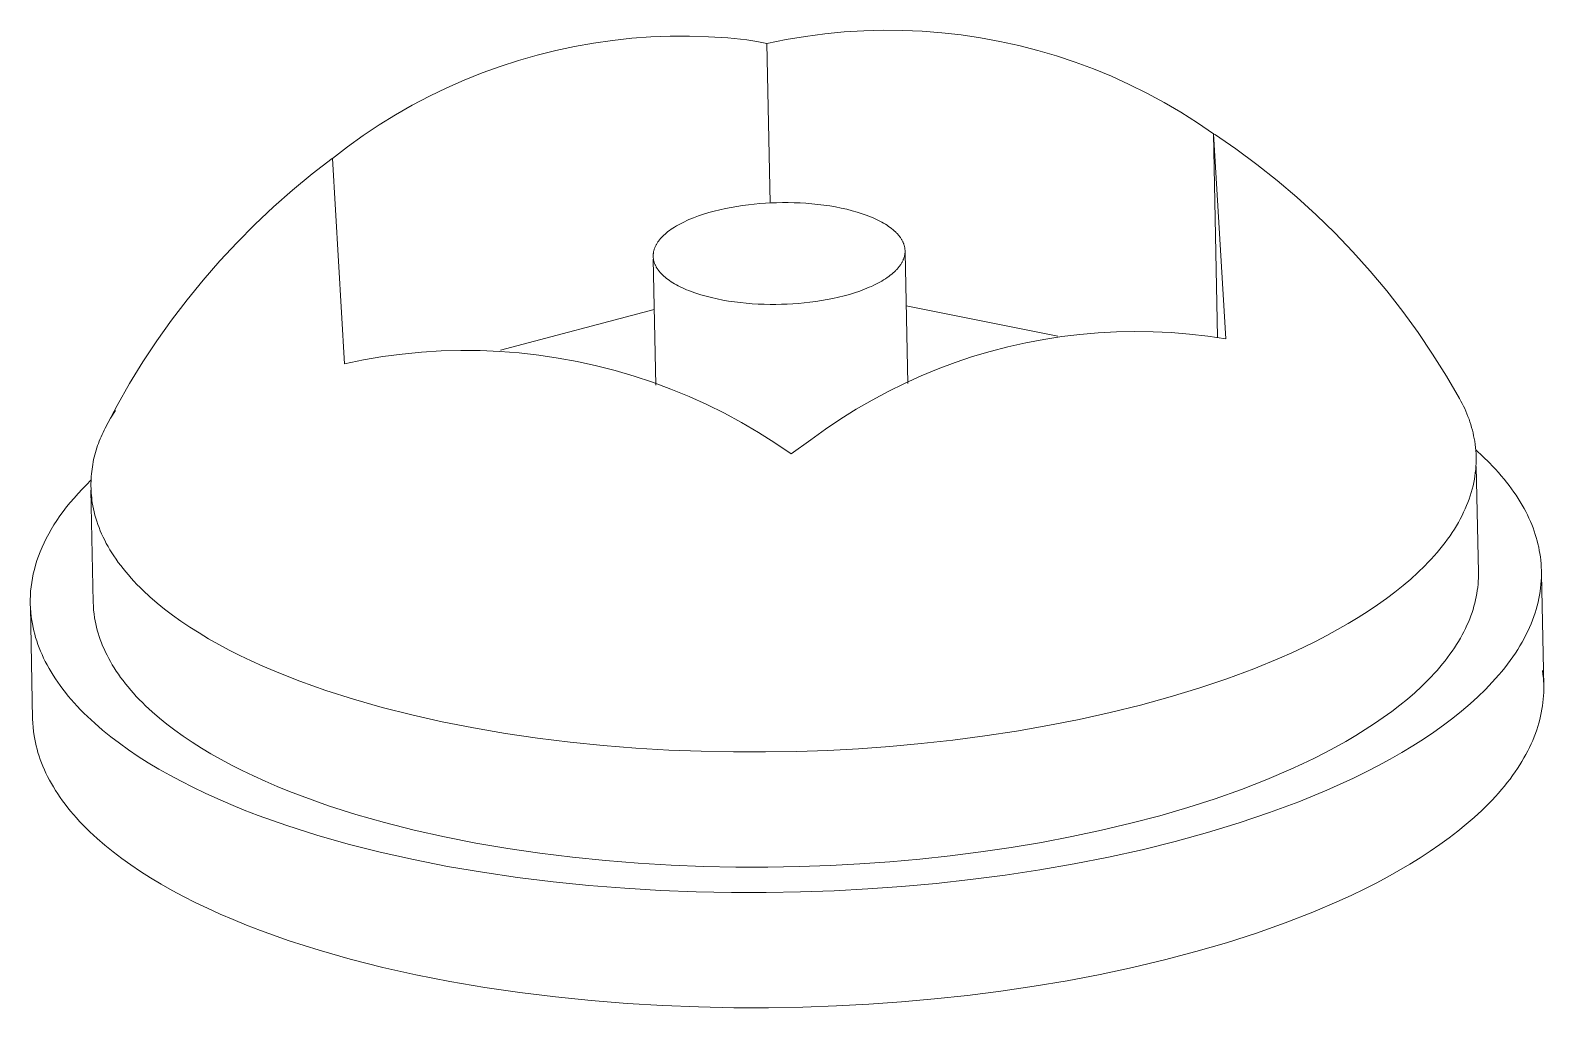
# Model space of a CAD drawing. Header units: inches. Extents: x 214 to 477, y -11 to 187.
# Drawn here: x 446.1376 to 446.5864, y 92.1058 to 92.3956 of the extents above; entities that cross this region are included whole.
import ezdxf

# ---------------------------------------------------------------- set-up
doc = ezdxf.new("R2010")
doc.units = ezdxf.units.IN
doc.layers.add('ZANO_R', color=7, linetype='Continuous', lineweight=0)

msp = doc.modelspace()

# ---------------------------------------------------------------- linework, layer by layer
at = {"layer": 'ZANO_R'}
for p, q in [((446.29902, 92.39083), (446.30464, 92.39183)), ((446.30464, 92.39183), (446.31029, 92.39263)), ((446.31029, 92.39263), (446.31597, 92.39324)), ((446.31597, 92.39324), (446.32166, 92.39365)), ((446.32166, 92.39365), (446.32737, 92.39387)), ((446.32737, 92.39387), (446.33307, 92.39389)), ((446.33307, 92.39389), (446.33878, 92.39372)), ((446.33878, 92.39372), (446.34447, 92.39335)), ((446.34447, 92.39335), (446.35015, 92.39278)), ((446.35015, 92.39278), (446.35311, 92.39228)), ((446.35311, 92.39228), (446.35606, 92.3917)), ((446.35606, 92.3917), (446.36174, 92.39285)), ((446.35701, 92.34442), (446.35606, 92.3917)), ((446.36174, 92.39285), (446.36746, 92.39381)), ((446.36746, 92.39381), (446.3732, 92.39456)), ((446.3732, 92.39456), (446.37897, 92.39512)), ((446.37897, 92.39512), (446.38476, 92.39548)), ((446.38476, 92.39548), (446.39055, 92.39563)), ((446.39055, 92.39563), (446.39635, 92.39558)), ((446.39635, 92.39558), (446.40214, 92.39533)), ((446.40214, 92.39533), (446.40792, 92.39489)), ((446.40792, 92.39489), (446.41368, 92.39424)), ((446.41368, 92.39424), (446.41941, 92.39339)), ((446.41941, 92.39339), (446.42511, 92.39234)), ((446.42511, 92.39234), (446.43077, 92.39109)), ((446.28242, 92.38669), (446.2879, 92.38826)), ((446.2879, 92.38826), (446.29344, 92.38964)), ((446.29344, 92.38964), (446.29902, 92.39083)), ((446.43077, 92.39109), (446.43638, 92.38965)), ((446.43638, 92.38965), (446.44195, 92.38802)), ((446.44195, 92.38802), (446.44745, 92.38619)), ((446.26632, 92.38086), (446.27162, 92.38299)), ((446.27162, 92.38299), (446.27699, 92.38493)), ((446.27699, 92.38493), (446.28242, 92.38669)), ((446.44745, 92.38619), (446.45288, 92.38417)), ((446.45288, 92.38417), (446.45824, 92.38197)), ((446.25596, 92.37607), (446.2611, 92.37856)), ((446.2611, 92.37856), (446.26632, 92.38086)), ((446.45824, 92.38197), (446.46352, 92.37958)), ((446.46352, 92.37958), (446.46871, 92.377)), ((446.25091, 92.37341), (446.25596, 92.37607)), ((446.46871, 92.377), (446.47382, 92.37425)), ((446.47382, 92.37425), (446.47882, 92.37133)), ((446.2411, 92.36758), (446.24596, 92.37058)), ((446.24596, 92.37058), (446.25091, 92.37341)), ((446.47882, 92.37133), (446.48372, 92.36823)), ((446.23636, 92.36441), (446.2411, 92.36758)), ((446.48372, 92.36823), (446.48851, 92.36496)), ((446.48851, 92.36496), (446.49212, 92.30411)), ((446.48972, 92.30459), (446.48851, 92.36496)), ((446.48874, 92.36482), (446.49509, 92.36045)), ((446.2272, 92.3576), (446.23172, 92.36109)), ((446.23172, 92.36109), (446.23636, 92.36441)), ((446.49509, 92.36045), (446.50129, 92.35587)), ((446.22122, 92.35301), (446.22719, 92.35761)), ((446.23076, 92.29675), (446.2272, 92.3576)), ((446.50129, 92.35587), (446.50733, 92.35109)), ((446.21541, 92.34822), (446.22122, 92.35301)), ((446.20975, 92.34324), (446.21541, 92.34822)), ((446.50733, 92.35109), (446.51321, 92.3461)), ((446.20426, 92.33808), (446.20975, 92.34324)), ((446.34044, 92.342), (446.34207, 92.3424)), ((446.34207, 92.3424), (446.34374, 92.34277)), ((446.34374, 92.34277), (446.34542, 92.3431)), ((446.34542, 92.3431), (446.34713, 92.3434)), ((446.34713, 92.3434), (446.34884, 92.34366)), ((446.34884, 92.34366), (446.35055, 92.34388)), ((446.35055, 92.34388), (446.35225, 92.34407)), ((446.35225, 92.34407), (446.35395, 92.34422)), ((446.35395, 92.34422), (446.35563, 92.34435)), ((446.35563, 92.34435), (446.35729, 92.34443)), ((446.35729, 92.34443), (446.35895, 92.34449)), ((446.35895, 92.34449), (446.36065, 92.34452)), ((446.36065, 92.34452), (446.36237, 92.34452)), ((446.36237, 92.34452), (446.36411, 92.34449)), ((446.36411, 92.34449), (446.36587, 92.34442)), ((446.36587, 92.34442), (446.36763, 92.34431)), ((446.36763, 92.34431), (446.3694, 92.34417)), ((446.3694, 92.34417), (446.37117, 92.34399)), ((446.37117, 92.34399), (446.37293, 92.34377)), ((446.37293, 92.34377), (446.37467, 92.34352)), ((446.37467, 92.34352), (446.37639, 92.34323)), ((446.37639, 92.34323), (446.37807, 92.3429)), ((446.37807, 92.3429), (446.37971, 92.34253)), ((446.37971, 92.34253), (446.38131, 92.34212)), ((446.38131, 92.34212), (446.38285, 92.34168)), ((446.51321, 92.3461), (446.51891, 92.34091)), ((446.19895, 92.33274), (446.20426, 92.33808)), ((446.32924, 92.3376), (446.32981, 92.33793)), ((446.32981, 92.33793), (446.3304, 92.33825)), ((446.3304, 92.33825), (446.33101, 92.33856)), ((446.33101, 92.33856), (446.33164, 92.33887)), ((446.33164, 92.33887), (446.33228, 92.33917)), ((446.33228, 92.33917), (446.33295, 92.33947)), ((446.33295, 92.33947), (446.33433, 92.34004)), ((446.33433, 92.34004), (446.33578, 92.34057)), ((446.33578, 92.34057), (446.33728, 92.34108)), ((446.33728, 92.34108), (446.33884, 92.34156)), ((446.33884, 92.34156), (446.34044, 92.342)), ((446.38285, 92.34168), (446.38434, 92.34121)), ((446.38434, 92.34121), (446.38576, 92.34071)), ((446.38576, 92.34071), (446.38644, 92.34044)), ((446.38644, 92.34044), (446.3871, 92.34017)), ((446.3871, 92.34017), (446.38775, 92.3399)), ((446.38775, 92.3399), (446.38837, 92.33961)), ((446.38837, 92.33961), (446.38898, 92.33932)), ((446.38898, 92.33932), (446.38956, 92.33903)), ((446.38956, 92.33903), (446.39012, 92.33873)), ((446.39012, 92.33873), (446.39067, 92.33842)), ((446.39067, 92.33842), (446.39119, 92.33811)), ((446.39119, 92.33811), (446.39168, 92.33779)), ((446.39168, 92.33779), (446.39216, 92.33747)), ((446.51891, 92.34091), (446.52443, 92.33553)), ((446.32387, 92.33305), (446.32401, 92.33323)), ((446.32401, 92.33323), (446.32415, 92.33341)), ((446.32415, 92.33341), (446.32429, 92.3336)), ((446.32429, 92.3336), (446.32444, 92.33378)), ((446.32444, 92.33378), (446.3246, 92.33396)), ((446.3246, 92.33396), (446.32476, 92.33414)), ((446.32476, 92.33414), (446.32493, 92.33432)), ((446.32493, 92.33432), (446.32511, 92.33449)), ((446.32511, 92.33449), (446.32548, 92.33485)), ((446.32548, 92.33485), (446.32587, 92.33521)), ((446.32587, 92.33521), (446.32628, 92.33556)), ((446.32628, 92.33556), (446.32672, 92.33591)), ((446.32672, 92.33591), (446.32718, 92.33626)), ((446.32718, 92.33626), (446.32766, 92.3366)), ((446.32766, 92.3366), (446.32816, 92.33694)), ((446.32816, 92.33694), (446.32869, 92.33727)), ((446.32869, 92.33727), (446.32924, 92.3376)), ((446.39216, 92.33747), (446.39261, 92.33715)), ((446.39261, 92.33715), (446.39304, 92.33682)), ((446.39304, 92.33682), (446.39345, 92.33649)), ((446.39345, 92.33649), (446.39383, 92.33616)), ((446.39383, 92.33616), (446.39419, 92.33583)), ((446.39419, 92.33583), (446.39437, 92.33566)), ((446.39437, 92.33566), (446.39453, 92.33549)), ((446.39453, 92.33549), (446.39469, 92.33532)), ((446.39469, 92.33532), (446.39485, 92.33515)), ((446.39485, 92.33515), (446.395, 92.33498)), ((446.395, 92.33498), (446.39514, 92.33481)), ((446.39514, 92.33481), (446.39528, 92.33464)), ((446.39528, 92.33464), (446.39541, 92.33447)), ((446.39541, 92.33447), (446.39554, 92.3343)), ((446.39554, 92.3343), (446.39566, 92.33413)), ((446.39566, 92.33413), (446.39578, 92.33396)), ((446.39578, 92.33396), (446.39589, 92.33379)), ((446.39589, 92.33379), (446.39599, 92.33362)), ((446.39599, 92.33362), (446.39609, 92.33345)), ((446.39609, 92.33345), (446.39619, 92.33328)), ((446.39619, 92.33328), (446.39627, 92.33311)), ((446.52443, 92.33553), (446.52977, 92.32997)), ((446.19382, 92.32722), (446.19895, 92.33274)), ((446.32233, 92.32879), (446.32234, 92.32896)), ((446.32233, 92.32862), (446.32233, 92.32879)), ((446.32234, 92.32913), (446.32236, 92.3293)), ((446.32234, 92.32896), (446.32234, 92.32913)), ((446.32236, 92.3293), (446.32238, 92.32948)), ((446.32238, 92.32948), (446.3224, 92.32965)), ((446.3224, 92.32965), (446.32243, 92.32983)), ((446.32243, 92.32983), (446.32246, 92.33)), ((446.32246, 92.33), (446.3225, 92.33018)), ((446.3225, 92.33018), (446.32255, 92.33036)), ((446.32255, 92.33036), (446.3226, 92.33053)), ((446.3226, 92.33053), (446.32265, 92.33071)), ((446.32265, 92.33071), (446.32271, 92.33089)), ((446.32271, 92.33089), (446.32278, 92.33107)), ((446.32278, 92.33107), (446.32285, 92.33125)), ((446.32285, 92.33125), (446.32293, 92.33143)), ((446.32293, 92.33143), (446.32301, 92.33161)), ((446.32301, 92.33161), (446.3231, 92.33179)), ((446.3231, 92.33179), (446.32319, 92.33197)), ((446.32319, 92.33197), (446.32329, 92.33215)), ((446.32329, 92.33215), (446.32339, 92.33233)), ((446.32339, 92.33233), (446.32351, 92.33251)), ((446.32351, 92.33251), (446.32362, 92.33269)), ((446.32362, 92.33269), (446.32374, 92.33287)), ((446.32374, 92.33287), (446.32387, 92.33305)), ((446.39627, 92.33311), (446.39636, 92.33294)), ((446.39636, 92.33294), (446.39644, 92.33277)), ((446.39644, 92.33277), (446.39651, 92.3326)), ((446.39651, 92.3326), (446.39658, 92.33243)), ((446.39658, 92.33243), (446.39664, 92.33226)), ((446.39664, 92.33226), (446.3967, 92.33209)), ((446.3967, 92.33209), (446.39675, 92.33192)), ((446.39675, 92.33192), (446.3968, 92.33176)), ((446.3968, 92.33176), (446.39684, 92.33159)), ((446.39685, 92.32869), (446.39681, 92.32851)), ((446.39684, 92.33159), (446.39688, 92.33142)), ((446.39689, 92.32886), (446.39685, 92.32869)), ((446.39688, 92.33142), (446.39692, 92.33125)), ((446.39692, 92.32904), (446.39689, 92.32886)), ((446.39692, 92.33125), (446.39694, 92.33109)), ((446.39695, 92.32921), (446.39692, 92.32904)), ((446.39694, 92.33109), (446.39697, 92.33092)), ((446.39698, 92.32939), (446.39695, 92.32921)), ((446.39697, 92.33092), (446.39699, 92.33076)), ((446.39699, 92.32956), (446.39698, 92.32939)), ((446.39699, 92.33076), (446.397, 92.33059)), ((446.39701, 92.32973), (446.39699, 92.32956)), ((446.397, 92.33059), (446.39701, 92.33042)), ((446.39701, 92.33042), (446.39702, 92.33025)), ((446.39702, 92.32991), (446.39701, 92.32973)), ((446.39702, 92.33025), (446.39702, 92.33008)), ((446.39702, 92.33008), (446.39702, 92.32991)), ((446.39703, 92.32973), (446.39781, 92.29084)), ((446.52977, 92.32997), (446.53491, 92.32423)), ((446.18887, 92.32154), (446.19382, 92.32722)), ((446.32234, 92.32845), (446.32233, 92.32862)), ((446.32235, 92.32828), (446.32234, 92.32845)), ((446.32236, 92.32811), (446.32235, 92.32828)), ((446.32311, 92.29043), (446.32235, 92.32777)), ((446.32238, 92.32794), (446.32236, 92.32811)), ((446.32241, 92.32778), (446.32238, 92.32794)), ((446.32244, 92.32761), (446.32241, 92.32778)), ((446.32247, 92.32744), (446.32244, 92.32761)), ((446.32251, 92.32728), (446.32247, 92.32744)), ((446.32255, 92.32711), (446.32251, 92.32728)), ((446.3226, 92.32694), (446.32255, 92.32711)), ((446.32265, 92.32677), (446.3226, 92.32694)), ((446.32271, 92.3266), (446.32265, 92.32677)), ((446.32277, 92.32643), (446.32271, 92.3266)), ((446.32284, 92.32627), (446.32277, 92.32643)), ((446.32291, 92.3261), (446.32284, 92.32627)), ((446.32299, 92.32593), (446.32291, 92.3261)), ((446.32308, 92.32576), (446.32299, 92.32593)), ((446.32317, 92.32559), (446.32308, 92.32576)), ((446.32326, 92.32541), (446.32317, 92.32559)), ((446.32336, 92.32524), (446.32326, 92.32541)), ((446.32346, 92.32507), (446.32336, 92.32524)), ((446.32358, 92.3249), (446.32346, 92.32507)), ((446.32369, 92.32473), (446.32358, 92.3249)), ((446.32381, 92.32456), (446.32369, 92.32473)), ((446.32394, 92.32439), (446.32381, 92.32456)), ((446.32407, 92.32422), (446.32394, 92.32439)), ((446.32421, 92.32405), (446.32407, 92.32422)), ((446.39425, 92.32437), (446.39388, 92.32401)), ((446.39442, 92.32455), (446.39425, 92.32437)), ((446.39459, 92.32473), (446.39442, 92.32455)), ((446.39475, 92.32491), (446.39459, 92.32473)), ((446.39491, 92.32509), (446.39475, 92.32491)), ((446.39506, 92.32527), (446.39491, 92.32509)), ((446.39521, 92.32545), (446.39506, 92.32527)), ((446.39535, 92.32563), (446.39521, 92.32545)), ((446.39548, 92.32581), (446.39535, 92.32563)), ((446.39561, 92.32599), (446.39548, 92.32581)), ((446.39573, 92.32617), (446.39561, 92.32599)), ((446.39585, 92.32635), (446.39573, 92.32617)), ((446.39596, 92.32654), (446.39585, 92.32635)), ((446.39606, 92.32672), (446.39596, 92.32654)), ((446.39616, 92.3269), (446.39606, 92.32672)), ((446.39626, 92.32708), (446.39616, 92.3269)), ((446.39635, 92.32726), (446.39626, 92.32708)), ((446.39643, 92.32744), (446.39635, 92.32726)), ((446.3965, 92.32762), (446.39643, 92.32744)), ((446.39658, 92.3278), (446.3965, 92.32762)), ((446.39664, 92.32797), (446.39658, 92.3278)), ((446.3967, 92.32815), (446.39664, 92.32797)), ((446.39676, 92.32833), (446.3967, 92.32815)), ((446.39681, 92.32851), (446.39676, 92.32833)), ((446.53491, 92.32423), (446.53986, 92.31832)), ((446.18411, 92.3157), (446.18887, 92.32154)), ((446.32435, 92.32388), (446.32421, 92.32405)), ((446.3245, 92.32371), (446.32435, 92.32388)), ((446.32466, 92.32354), (446.3245, 92.32371)), ((446.32482, 92.32337), (446.32466, 92.32354)), ((446.32499, 92.3232), (446.32482, 92.32337)), ((446.32516, 92.32304), (446.32499, 92.3232)), ((446.32552, 92.3227), (446.32516, 92.32304)), ((446.3259, 92.32237), (446.32552, 92.3227)), ((446.32631, 92.32204), (446.3259, 92.32237)), ((446.32674, 92.32171), (446.32631, 92.32204)), ((446.32719, 92.32139), (446.32674, 92.32171)), ((446.32767, 92.32107), (446.32719, 92.32139)), ((446.32817, 92.32075), (446.32767, 92.32107)), ((446.32869, 92.32044), (446.32817, 92.32075)), ((446.32923, 92.32014), (446.32869, 92.32044)), ((446.32979, 92.31984), (446.32923, 92.32014)), ((446.33037, 92.31954), (446.32979, 92.31984)), ((446.38707, 92.31969), (446.38641, 92.3194)), ((446.38772, 92.32), (446.38707, 92.31969)), ((446.38835, 92.3203), (446.38772, 92.32)), ((446.38896, 92.32062), (446.38835, 92.3203)), ((446.38955, 92.32094), (446.38896, 92.32062)), ((446.39012, 92.32126), (446.38955, 92.32094)), ((446.39066, 92.32159), (446.39012, 92.32126)), ((446.39119, 92.32193), (446.39066, 92.32159)), ((446.3917, 92.32227), (446.39119, 92.32193)), ((446.39218, 92.32261), (446.3917, 92.32227)), ((446.39264, 92.32296), (446.39218, 92.32261)), ((446.39307, 92.32331), (446.39264, 92.32296)), ((446.39349, 92.32366), (446.39307, 92.32331)), ((446.39388, 92.32401), (446.39349, 92.32366)), ((446.17955, 92.30971), (446.18411, 92.3157)), ((446.33098, 92.31925), (446.33037, 92.31954)), ((446.3316, 92.31897), (446.33098, 92.31925)), ((446.33225, 92.31869), (446.3316, 92.31897)), ((446.33291, 92.31842), (446.33225, 92.31869)), ((446.33359, 92.31816), (446.33291, 92.31842)), ((446.33501, 92.31765), (446.33359, 92.31816)), ((446.3365, 92.31718), (446.33501, 92.31765)), ((446.33804, 92.31674), (446.3365, 92.31718)), ((446.33964, 92.31634), (446.33804, 92.31674)), ((446.34128, 92.31597), (446.33964, 92.31634)), ((446.34297, 92.31564), (446.34128, 92.31597)), ((446.34468, 92.31534), (446.34297, 92.31564)), ((446.34642, 92.31509), (446.34468, 92.31534)), ((446.37052, 92.3152), (446.36881, 92.31498)), ((446.37223, 92.31546), (446.37052, 92.3152)), ((446.37393, 92.31576), (446.37223, 92.31546)), ((446.37562, 92.31609), (446.37393, 92.31576)), ((446.37728, 92.31646), (446.37562, 92.31609)), ((446.37892, 92.31687), (446.37728, 92.31646)), ((446.38051, 92.31731), (446.37892, 92.31687)), ((446.38207, 92.31778), (446.38051, 92.31731)), ((446.38357, 92.31829), (446.38207, 92.31778)), ((446.38502, 92.31883), (446.38357, 92.31829)), ((446.38641, 92.3194), (446.38502, 92.31883)), ((446.53986, 92.31832), (446.5446, 92.31224)), ((446.27703, 92.30072), (446.32265, 92.31279)), ((446.34818, 92.31487), (446.34642, 92.31509)), ((446.34995, 92.31469), (446.34818, 92.31487)), ((446.35172, 92.31455), (446.34995, 92.31469)), ((446.35349, 92.31445), (446.35172, 92.31455)), ((446.35524, 92.31438), (446.35349, 92.31445)), ((446.35699, 92.31434), (446.35524, 92.31438)), ((446.35871, 92.31434), (446.35699, 92.31434)), ((446.3604, 92.31437), (446.35871, 92.31434)), ((446.36207, 92.31443), (446.3604, 92.31437)), ((446.36372, 92.31452), (446.36207, 92.31443)), ((446.3654, 92.31464), (446.36372, 92.31452)), ((446.3671, 92.31479), (446.3654, 92.31464)), ((446.36881, 92.31498), (446.3671, 92.31479)), ((446.39735, 92.31396), (446.44236, 92.30487)), ((446.5446, 92.31224), (446.54913, 92.30601)), ((446.17519, 92.30356), (446.17955, 92.30971)), ((446.4597, 92.30621), (446.45428, 92.30593)), ((446.46512, 92.30632), (446.4597, 92.30621)), ((446.47055, 92.30624), (446.46512, 92.30632)), ((446.47596, 92.30598), (446.47055, 92.30624)), ((446.17103, 92.29728), (446.17519, 92.30356)), ((446.42751, 92.30176), (446.42226, 92.30039)), ((446.4328, 92.30295), (446.42751, 92.30176)), ((446.43813, 92.30397), (446.4328, 92.30295)), ((446.44349, 92.3048), (446.43813, 92.30397)), ((446.44888, 92.30545), (446.44349, 92.3048)), ((446.45428, 92.30593), (446.44888, 92.30545)), ((446.48137, 92.30554), (446.47596, 92.30598)), ((446.48676, 92.30492), (446.48137, 92.30554)), ((446.49212, 92.30411), (446.48676, 92.30492)), ((446.54913, 92.30601), (446.55345, 92.29962)), ((446.16708, 92.29086), (446.17103, 92.29728)), ((446.23644, 92.2979), (446.23076, 92.29675)), ((446.24216, 92.29886), (446.23644, 92.2979)), ((446.24791, 92.29961), (446.24216, 92.29886)), ((446.25368, 92.30017), (446.24791, 92.29961)), ((446.25947, 92.30052), (446.25368, 92.30017)), ((446.26526, 92.30068), (446.25947, 92.30052)), ((446.27106, 92.30063), (446.26526, 92.30068)), ((446.27685, 92.30038), (446.27106, 92.30063)), ((446.28263, 92.29993), (446.27685, 92.30038)), ((446.28839, 92.29928), (446.28263, 92.29993)), ((446.29413, 92.29843), (446.28839, 92.29928)), ((446.29983, 92.29738), (446.29413, 92.29843)), ((446.30549, 92.29614), (446.29983, 92.29738)), ((446.41706, 92.29884), (446.41192, 92.29712)), ((446.42226, 92.30039), (446.41706, 92.29884)), ((446.55345, 92.29962), (446.55755, 92.29309)), ((446.31111, 92.29469), (446.30549, 92.29614)), ((446.31667, 92.29306), (446.31111, 92.29469)), ((446.32217, 92.29123), (446.31667, 92.29306)), ((446.40182, 92.29317), (446.39688, 92.29093)), ((446.40684, 92.29523), (446.40182, 92.29317)), ((446.41192, 92.29712), (446.40684, 92.29523)), ((446.55755, 92.29309), (446.56143, 92.28643)), ((446.16335, 92.28432), (446.16708, 92.29086)), ((446.3276, 92.28921), (446.32217, 92.29123)), ((446.33297, 92.28701), (446.3276, 92.28921)), ((446.39201, 92.28854), (446.38723, 92.28598)), ((446.39688, 92.29093), (446.39201, 92.28854)), ((446.15984, 92.27765), (446.16335, 92.28432)), ((446.33825, 92.28461), (446.33297, 92.28701)), ((446.34344, 92.28204), (446.33825, 92.28461)), ((446.38723, 92.28598), (446.38253, 92.28326)), ((446.56143, 92.28643), (446.56183, 92.28569)), ((446.56183, 92.28569), (446.56223, 92.28495)), ((446.56223, 92.28495), (446.56261, 92.28419)), ((446.56261, 92.28419), (446.56297, 92.28343)), ((446.16145, 92.28058), (446.16293, 92.28291)), ((446.34855, 92.27929), (446.34344, 92.28204)), ((446.35355, 92.27636), (446.34855, 92.27929)), ((446.37793, 92.28038), (446.37343, 92.27736)), ((446.38253, 92.28326), (446.37793, 92.28038)), ((446.56297, 92.28343), (446.56331, 92.28266)), ((446.56331, 92.28266), (446.56364, 92.28188)), ((446.56364, 92.28188), (446.56395, 92.28109)), ((446.56395, 92.28109), (446.56425, 92.28029)), ((446.56425, 92.28029), (446.56452, 92.27949)), ((446.56452, 92.27949), (446.56478, 92.27869)), ((446.15833, 92.27446), (446.15861, 92.27511)), ((446.15861, 92.27511), (446.1589, 92.27576)), ((446.1589, 92.27576), (446.1592, 92.2764)), ((446.1592, 92.2764), (446.15951, 92.27703)), ((446.15951, 92.27703), (446.15984, 92.27765)), ((446.35845, 92.27326), (446.35355, 92.27636)), ((446.37343, 92.27736), (446.36904, 92.27418)), ((446.56478, 92.27869), (446.56502, 92.27787)), ((446.56502, 92.27787), (446.56524, 92.27706)), ((446.56524, 92.27706), (446.56544, 92.27624)), ((446.56544, 92.27624), (446.56563, 92.27541)), ((446.56563, 92.27541), (446.5658, 92.27459)), ((446.15675, 92.26971), (446.15693, 92.2704)), ((446.15693, 92.2704), (446.15713, 92.27109)), ((446.15713, 92.27109), (446.15735, 92.27178)), ((446.15735, 92.27178), (446.15757, 92.27246)), ((446.15757, 92.27246), (446.15781, 92.27313)), ((446.15781, 92.27313), (446.15806, 92.2738)), ((446.15806, 92.2738), (446.15833, 92.27446)), ((446.36324, 92.27), (446.35845, 92.27326)), ((446.36904, 92.27418), (446.36324, 92.27)), ((446.5658, 92.27459), (446.56594, 92.27376)), ((446.56594, 92.27376), (446.56608, 92.27284)), ((446.56608, 92.27284), (446.56619, 92.27192)), ((446.56619, 92.27192), (446.56627, 92.271)), ((446.56626, 92.27118), (446.56833, 92.26928)), ((446.56627, 92.271), (446.56633, 92.27007)), ((446.15593, 92.26548), (446.15603, 92.26619)), ((446.15603, 92.26619), (446.15615, 92.2669)), ((446.15615, 92.2669), (446.15628, 92.26761)), ((446.15628, 92.26761), (446.15642, 92.26831)), ((446.15642, 92.26831), (446.15658, 92.26901)), ((446.15658, 92.26901), (446.15675, 92.26971)), ((446.5663, 92.2663), (446.56623, 92.26535)), ((446.56635, 92.26725), (446.5663, 92.2663)), ((446.56633, 92.27007), (446.56636, 92.26913)), ((446.56637, 92.2682), (446.56635, 92.26725)), ((446.56636, 92.26913), (446.56637, 92.2682)), ((446.56642, 92.26631), (446.56705, 92.23497)), ((446.56833, 92.26928), (446.57028, 92.26737)), ((446.57028, 92.26737), (446.57121, 92.26641)), ((446.57121, 92.26641), (446.57211, 92.26545)), ((446.15429, 92.26088), (446.15563, 92.2622)), ((446.15562, 92.26118), (446.15564, 92.2619)), ((446.15564, 92.2619), (446.15567, 92.26262)), ((446.15567, 92.26262), (446.15571, 92.26333)), ((446.15571, 92.26333), (446.15577, 92.26405)), ((446.15577, 92.26405), (446.15584, 92.26476)), ((446.15584, 92.26476), (446.15593, 92.26548)), ((446.56565, 92.26151), (446.56544, 92.26054)), ((446.56584, 92.26247), (446.56565, 92.26151)), ((446.566, 92.26344), (446.56584, 92.26247)), ((446.56612, 92.2644), (446.566, 92.26344)), ((446.56623, 92.26535), (446.56612, 92.2644)), ((446.57211, 92.26545), (446.57298, 92.26449)), ((446.57298, 92.26449), (446.57382, 92.26353)), ((446.57382, 92.26353), (446.57463, 92.26256)), ((446.57463, 92.26256), (446.57541, 92.26159)), ((446.57541, 92.26159), (446.57616, 92.26063)), ((446.14948, 92.25559), (446.1506, 92.25692)), ((446.1506, 92.25692), (446.15178, 92.25824)), ((446.15178, 92.25824), (446.15301, 92.25957)), ((446.15301, 92.25957), (446.15429, 92.26088)), ((446.15562, 92.26047), (446.15562, 92.26118)), ((446.15564, 92.25976), (446.15562, 92.26047)), ((446.1563, 92.22599), (446.15562, 92.25922)), ((446.15567, 92.25905), (446.15564, 92.25976)), ((446.15571, 92.25834), (446.15567, 92.25905)), ((446.15576, 92.25763), (446.15571, 92.25834)), ((446.15583, 92.25693), (446.15576, 92.25763)), ((446.15592, 92.25623), (446.15583, 92.25693)), ((446.56462, 92.25761), (446.56429, 92.25663)), ((446.56492, 92.25859), (446.56462, 92.25761)), ((446.5652, 92.25956), (446.56492, 92.25859)), ((446.56544, 92.26054), (446.5652, 92.25956)), ((446.57616, 92.26063), (446.57687, 92.25966)), ((446.57687, 92.25966), (446.57756, 92.25869)), ((446.57756, 92.25869), (446.57822, 92.25772)), ((446.57822, 92.25772), (446.57885, 92.25676)), ((446.14643, 92.2516), (446.14739, 92.25293)), ((446.14739, 92.25293), (446.14841, 92.25426)), ((446.14841, 92.25426), (446.14948, 92.25559)), ((446.15601, 92.25553), (446.15592, 92.25623)), ((446.15617, 92.25462), (446.15601, 92.25553)), ((446.15636, 92.2537), (446.15617, 92.25462)), ((446.15656, 92.25278), (446.15636, 92.2537)), ((446.1568, 92.25186), (446.15656, 92.25278)), ((446.56266, 92.25268), (446.56218, 92.25169)), ((446.56311, 92.25367), (446.56266, 92.25268)), ((446.56354, 92.25466), (446.56311, 92.25367)), ((446.56393, 92.25564), (446.56354, 92.25466)), ((446.56429, 92.25663), (446.56393, 92.25564)), ((446.57885, 92.25676), (446.57945, 92.25579)), ((446.57945, 92.25579), (446.58002, 92.25482)), ((446.58002, 92.25482), (446.58057, 92.25385)), ((446.58057, 92.25385), (446.58108, 92.25288)), ((446.58108, 92.25288), (446.58157, 92.25192)), ((446.14384, 92.24761), (446.14465, 92.24894)), ((446.14465, 92.24894), (446.14551, 92.25027)), ((446.14551, 92.25027), (446.14643, 92.2516)), ((446.15706, 92.25094), (446.1568, 92.25186)), ((446.15735, 92.25001), (446.15706, 92.25094)), ((446.15767, 92.24908), (446.15735, 92.25001)), ((446.15802, 92.24815), (446.15767, 92.24908)), ((446.15839, 92.24722), (446.15802, 92.24815)), ((446.56054, 92.24871), (446.55993, 92.24771)), ((446.56112, 92.2497), (446.56054, 92.24871)), ((446.56166, 92.2507), (446.56112, 92.2497)), ((446.56218, 92.25169), (446.56166, 92.2507)), ((446.58157, 92.25192), (446.58202, 92.25095)), ((446.58202, 92.25095), (446.58245, 92.24999)), ((446.58245, 92.24999), (446.58285, 92.24902)), ((446.58285, 92.24902), (446.58323, 92.24806)), ((446.58323, 92.24806), (446.58358, 92.2471)), ((446.14111, 92.24231), (446.14172, 92.24363)), ((446.14172, 92.24363), (446.14238, 92.24496)), ((446.14238, 92.24496), (446.14308, 92.24628)), ((446.14308, 92.24628), (446.14384, 92.24761)), ((446.15879, 92.24629), (446.15839, 92.24722)), ((446.15923, 92.24535), (446.15879, 92.24629)), ((446.15969, 92.24442), (446.15923, 92.24535)), ((446.16017, 92.24348), (446.15969, 92.24442)), ((446.16069, 92.24254), (446.16017, 92.24348)), ((446.55718, 92.24373), (446.55641, 92.24274)), ((446.55791, 92.24473), (446.55718, 92.24373)), ((446.55862, 92.24572), (446.55791, 92.24473)), ((446.55929, 92.24672), (446.55862, 92.24572)), ((446.55993, 92.24771), (446.55929, 92.24672)), ((446.58358, 92.2471), (446.58389, 92.24615)), ((446.58389, 92.24615), (446.58419, 92.24519)), ((446.58419, 92.24519), (446.58445, 92.24424)), ((446.58445, 92.24424), (446.58469, 92.24329)), ((446.1396, 92.23836), (446.14005, 92.23967)), ((446.14005, 92.23967), (446.14056, 92.24099)), ((446.14056, 92.24099), (446.14111, 92.24231)), ((446.16124, 92.2416), (446.16069, 92.24254)), ((446.16182, 92.24067), (446.16124, 92.2416)), ((446.16242, 92.23973), (446.16182, 92.24067)), ((446.16306, 92.23879), (446.16242, 92.23973)), ((446.55391, 92.23976), (446.55302, 92.23877)), ((446.55478, 92.24075), (446.55391, 92.23976)), ((446.55561, 92.24174), (446.55478, 92.24075)), ((446.55641, 92.24274), (446.55561, 92.24174)), ((446.58469, 92.24329), (446.58491, 92.24234)), ((446.58491, 92.24234), (446.5851, 92.24139)), ((446.5851, 92.24139), (446.58526, 92.24045)), ((446.58526, 92.24045), (446.58541, 92.23945)), ((446.58541, 92.23945), (446.58552, 92.23845)), ((446.13826, 92.23315), (446.13852, 92.23444)), ((446.13852, 92.23444), (446.13883, 92.23574)), ((446.13883, 92.23574), (446.13919, 92.23705)), ((446.13919, 92.23705), (446.1396, 92.23836)), ((446.16373, 92.23785), (446.16306, 92.23879)), ((446.16443, 92.23691), (446.16373, 92.23785)), ((446.16516, 92.23598), (446.16443, 92.23691)), ((446.16592, 92.23504), (446.16516, 92.23598)), ((446.16671, 92.23411), (446.16592, 92.23504)), ((446.54911, 92.23483), (446.54696, 92.23288)), ((446.55113, 92.2368), (446.54911, 92.23483)), ((446.55209, 92.23778), (446.55113, 92.2368)), ((446.55302, 92.23877), (446.55209, 92.23778)), ((446.56705, 92.23407), (446.56705, 92.23497)), ((446.58552, 92.23845), (446.58562, 92.23744)), ((446.58562, 92.23744), (446.58568, 92.23643)), ((446.58568, 92.23643), (446.58572, 92.23541)), ((446.58572, 92.23541), (446.58572, 92.23438)), ((446.13774, 92.2293), (446.13787, 92.23058)), ((446.13787, 92.23058), (446.13804, 92.23186)), ((446.13804, 92.23186), (446.13826, 92.23315)), ((446.16753, 92.23317), (446.16671, 92.23411)), ((446.16838, 92.23224), (446.16753, 92.23317)), ((446.16926, 92.23131), (446.16838, 92.23224)), ((446.17018, 92.23038), (446.16926, 92.23131)), ((446.17112, 92.22946), (446.17018, 92.23038)), ((446.54468, 92.23094), (446.54228, 92.22901)), ((446.54696, 92.23288), (446.54468, 92.23094)), ((446.56671, 92.2295), (446.56683, 92.23042)), ((446.56683, 92.23042), (446.56692, 92.23134)), ((446.56692, 92.23134), (446.56699, 92.23225)), ((446.56699, 92.23225), (446.56703, 92.23316)), ((446.56703, 92.23316), (446.56705, 92.23407)), ((446.58546, 92.23024), (446.58532, 92.22919)), ((446.58557, 92.23128), (446.58546, 92.23024)), ((446.58565, 92.23232), (446.58557, 92.23128)), ((446.5857, 92.23335), (446.58565, 92.23232)), ((446.58572, 92.23438), (446.5857, 92.23335)), ((446.58574, 92.23438), (446.5864, 92.20124)), ((446.13762, 92.22677), (446.13766, 92.22803)), ((446.13763, 92.22551), (446.13762, 92.22677)), ((446.13768, 92.22426), (446.13763, 92.22551)), ((446.13766, 92.22803), (446.13774, 92.2293)), ((446.1563, 92.22599), (446.15634, 92.22484)), ((446.17311, 92.22762), (446.17112, 92.22946)), ((446.17522, 92.22579), (446.17311, 92.22762)), ((446.17746, 92.22397), (446.17522, 92.22579)), ((446.53975, 92.22711), (446.5371, 92.22522)), ((446.54228, 92.22901), (446.53975, 92.22711)), ((446.56572, 92.22485), (446.56597, 92.22578)), ((446.56597, 92.22578), (446.5662, 92.22672)), ((446.5662, 92.22672), (446.56639, 92.22765)), ((446.56639, 92.22765), (446.56657, 92.22858)), ((446.56657, 92.22858), (446.56671, 92.2295)), ((446.58471, 92.22603), (446.58445, 92.22497)), ((446.58494, 92.22709), (446.58471, 92.22603)), ((446.58515, 92.22814), (446.58494, 92.22709)), ((446.58532, 92.22919), (446.58515, 92.22814)), ((446.13832, 92.19144), (446.13765, 92.22459)), ((446.13777, 92.22302), (446.13768, 92.22426)), ((446.1379, 92.22179), (446.13777, 92.22302)), ((446.13807, 92.22057), (446.1379, 92.22179)), ((446.15634, 92.22484), (446.15642, 92.22369)), ((446.15642, 92.22369), (446.15655, 92.22254)), ((446.15655, 92.22254), (446.15671, 92.2214)), ((446.15671, 92.2214), (446.15687, 92.22048)), ((446.17982, 92.22218), (446.17746, 92.22397)), ((446.18231, 92.2204), (446.17982, 92.22218)), ((446.53143, 92.22151), (446.52842, 92.21969)), ((446.53433, 92.22335), (446.53143, 92.22151)), ((446.5371, 92.22522), (446.53433, 92.22335)), ((446.56406, 92.22013), (446.56445, 92.22107)), ((446.56445, 92.22107), (446.56481, 92.22202)), ((446.56481, 92.22202), (446.56514, 92.22297)), ((446.56514, 92.22297), (446.56544, 92.22391)), ((446.56544, 92.22391), (446.56572, 92.22485)), ((446.58346, 92.22176), (446.58306, 92.22069)), ((446.58382, 92.22283), (446.58346, 92.22176)), ((446.58415, 92.2239), (446.58382, 92.22283)), ((446.58445, 92.22497), (446.58415, 92.2239)), ((446.13825, 92.21957), (446.13807, 92.22057)), ((446.13845, 92.21857), (446.13825, 92.21957)), ((446.13867, 92.21757), (446.13845, 92.21857)), ((446.13893, 92.21656), (446.13867, 92.21757)), ((446.13922, 92.21556), (446.13893, 92.21656)), ((446.15687, 92.22048), (446.15705, 92.21957)), ((446.15705, 92.21957), (446.15726, 92.21865)), ((446.15726, 92.21865), (446.15749, 92.21773)), ((446.15749, 92.21773), (446.15776, 92.2168)), ((446.15776, 92.2168), (446.15805, 92.21587)), ((446.18493, 92.21864), (446.18231, 92.2204)), ((446.18766, 92.2169), (446.18493, 92.21864)), ((446.19052, 92.21519), (446.18766, 92.2169)), ((446.52529, 92.21791), (446.52205, 92.21615)), ((446.52842, 92.21969), (446.52529, 92.21791)), ((446.56222, 92.21632), (446.56272, 92.21727)), ((446.56272, 92.21727), (446.56319, 92.21823)), ((446.56319, 92.21823), (446.56364, 92.21918)), ((446.56364, 92.21918), (446.56406, 92.22013)), ((446.58168, 92.21746), (446.58115, 92.21637)), ((446.58218, 92.21854), (446.58168, 92.21746)), ((446.58264, 92.21961), (446.58218, 92.21854)), ((446.58306, 92.22069), (446.58264, 92.21961)), ((446.13954, 92.21454), (446.13922, 92.21556)), ((446.13988, 92.21353), (446.13954, 92.21454)), ((446.14026, 92.21252), (446.13988, 92.21353)), ((446.14067, 92.2115), (446.14026, 92.21252)), ((446.15805, 92.21587), (446.15837, 92.21495)), ((446.15837, 92.21495), (446.15871, 92.21402)), ((446.15871, 92.21402), (446.15909, 92.21308)), ((446.15909, 92.21308), (446.15949, 92.21215)), ((446.15949, 92.21215), (446.15992, 92.21122)), ((446.1935, 92.21351), (446.19052, 92.21519)), ((446.19659, 92.21185), (446.1935, 92.21351)), ((446.51524, 92.21272), (446.51167, 92.21106)), ((446.51869, 92.21442), (446.51524, 92.21272)), ((446.52205, 92.21615), (446.51869, 92.21442)), ((446.55927, 92.21154), (446.55992, 92.2125)), ((446.55992, 92.2125), (446.56054, 92.21345)), ((446.56054, 92.21345), (446.56113, 92.21441)), ((446.56113, 92.21441), (446.56169, 92.21536)), ((446.56169, 92.21536), (446.56222, 92.21632)), ((446.5787, 92.21204), (446.578, 92.21095)), ((446.57937, 92.21312), (446.5787, 92.21204)), ((446.58, 92.21421), (446.57937, 92.21312)), ((446.58059, 92.21529), (446.58, 92.21421)), ((446.58115, 92.21637), (446.58059, 92.21529)), ((446.14111, 92.21048), (446.14067, 92.2115)), ((446.14158, 92.20946), (446.14111, 92.21048)), ((446.14208, 92.20844), (446.14158, 92.20946)), ((446.14261, 92.20742), (446.14208, 92.20844)), ((446.15992, 92.21122), (446.16038, 92.21028)), ((446.16038, 92.21028), (446.16087, 92.20934)), ((446.16087, 92.20934), (446.16139, 92.2084)), ((446.16139, 92.2084), (446.16193, 92.20747)), ((446.1998, 92.21022), (446.19659, 92.21185)), ((446.20313, 92.20863), (446.1998, 92.21022)), ((446.20657, 92.20707), (446.20313, 92.20863)), ((446.50801, 92.20944), (446.5004, 92.20631)), ((446.51167, 92.21106), (446.50801, 92.20944)), ((446.55559, 92.20676), (446.55639, 92.20772)), ((446.55639, 92.20772), (446.55715, 92.20867)), ((446.55715, 92.20867), (446.55789, 92.20963)), ((446.55789, 92.20963), (446.55859, 92.21058)), ((446.55859, 92.21058), (446.55927, 92.21154)), ((446.5757, 92.20769), (446.57486, 92.20661)), ((446.5765, 92.20878), (446.5757, 92.20769)), ((446.57727, 92.20987), (446.5765, 92.20878)), ((446.578, 92.21095), (446.57727, 92.20987)), ((446.14318, 92.2064), (446.14261, 92.20742)), ((446.14377, 92.20537), (446.14318, 92.2064)), ((446.1444, 92.20435), (446.14377, 92.20537)), ((446.14507, 92.20332), (446.1444, 92.20435)), ((446.14576, 92.2023), (446.14507, 92.20332)), ((446.16193, 92.20747), (446.16251, 92.20653)), ((446.16251, 92.20653), (446.16312, 92.20559)), ((446.16312, 92.20559), (446.16376, 92.20465)), ((446.16376, 92.20465), (446.16442, 92.20371)), ((446.16442, 92.20371), (446.16512, 92.20277)), ((446.21011, 92.20554), (446.20657, 92.20707)), ((446.21376, 92.20405), (446.21011, 92.20554)), ((446.21752, 92.2026), (446.21376, 92.20405)), ((446.49244, 92.20334), (446.48417, 92.20054)), ((446.5004, 92.20631), (446.49244, 92.20334)), ((446.55211, 92.20296), (446.55302, 92.20391)), ((446.55302, 92.20391), (446.55391, 92.20486)), ((446.55391, 92.20486), (446.55476, 92.20581)), ((446.55476, 92.20581), (446.55559, 92.20676)), ((446.57214, 92.20336), (446.57116, 92.20228)), ((446.57308, 92.20444), (446.57214, 92.20336)), ((446.57399, 92.20552), (446.57308, 92.20444)), ((446.57486, 92.20661), (446.57399, 92.20552)), ((446.58603, 92.20575), (446.58618, 92.2046)), ((446.58618, 92.2046), (446.58629, 92.20345)), ((446.58629, 92.20345), (446.58637, 92.20229)), ((446.14649, 92.20128), (446.14576, 92.2023)), ((446.14725, 92.20025), (446.14649, 92.20128)), ((446.14805, 92.19923), (446.14725, 92.20025)), ((446.14887, 92.19821), (446.14805, 92.19923)), ((446.16512, 92.20277), (446.16585, 92.20184)), ((446.16585, 92.20184), (446.16661, 92.2009)), ((446.16661, 92.2009), (446.1674, 92.19997)), ((446.1674, 92.19997), (446.16822, 92.19903)), ((446.16822, 92.19903), (446.16907, 92.1981)), ((446.22531, 92.19983), (446.21752, 92.2026)), ((446.23348, 92.19723), (446.22531, 92.19983)), ((446.48417, 92.20054), (446.47561, 92.19793)), ((446.546, 92.19732), (446.54815, 92.19919)), ((446.54815, 92.19919), (446.55019, 92.20107)), ((446.55019, 92.20107), (446.55211, 92.20296)), ((446.5691, 92.20013), (446.5669, 92.19798)), ((446.57015, 92.2012), (446.5691, 92.20013)), ((446.57116, 92.20228), (446.57015, 92.2012)), ((446.58639, 92.19927), (446.58634, 92.19828)), ((446.58641, 92.20026), (446.58639, 92.19927)), ((446.5864, 92.20124), (446.58641, 92.20026)), ((446.14974, 92.19719), (446.14887, 92.19821)), ((446.15063, 92.19617), (446.14974, 92.19719)), ((446.15156, 92.19516), (446.15063, 92.19617)), ((446.15253, 92.19414), (446.15156, 92.19516)), ((446.15352, 92.19313), (446.15253, 92.19414)), ((446.16907, 92.1981), (446.16996, 92.19717)), ((446.16996, 92.19717), (446.17087, 92.19625)), ((446.17087, 92.19625), (446.17182, 92.19532)), ((446.17182, 92.19532), (446.1738, 92.19348)), ((446.24197, 92.19481), (446.23348, 92.19723)), ((446.25076, 92.19259), (446.24197, 92.19481)), ((446.46682, 92.19551), (446.45783, 92.19328)), ((446.47561, 92.19793), (446.46682, 92.19551)), ((446.54134, 92.19363), (446.54373, 92.19547)), ((446.54373, 92.19547), (446.546, 92.19732)), ((446.56455, 92.19585), (446.56207, 92.19373)), ((446.5669, 92.19798), (446.56455, 92.19585)), ((446.58588, 92.19426), (446.58569, 92.19325)), ((446.58603, 92.19527), (446.58588, 92.19426)), ((446.58616, 92.19628), (446.58603, 92.19527)), ((446.58627, 92.19728), (446.58616, 92.19628)), ((446.58634, 92.19828), (446.58627, 92.19728)), ((446.13832, 92.19144), (446.13837, 92.19019)), ((446.13837, 92.19019), (446.13846, 92.18893)), ((446.15456, 92.19212), (446.15352, 92.19313)), ((446.15672, 92.19011), (446.15456, 92.19212)), ((446.15903, 92.18812), (446.15672, 92.19011)), ((446.1738, 92.19348), (446.17592, 92.19165)), ((446.17592, 92.19165), (446.17815, 92.18984)), ((446.17815, 92.18984), (446.18052, 92.18804)), ((446.2598, 92.19056), (446.25076, 92.19259)), ((446.26906, 92.18874), (446.2598, 92.19056)), ((446.44867, 92.19125), (446.43939, 92.18942)), ((446.45783, 92.19328), (446.44867, 92.19125)), ((446.53349, 92.18823), (446.53622, 92.19001)), ((446.53622, 92.19001), (446.53883, 92.19181)), ((446.53883, 92.19181), (446.54134, 92.19363)), ((446.55669, 92.18955), (446.5538, 92.1875)), ((446.55945, 92.19163), (446.55669, 92.18955)), ((446.56207, 92.19373), (446.55945, 92.19163)), ((446.58496, 92.19019), (446.58465, 92.18917)), ((446.58523, 92.19122), (446.58496, 92.19019)), ((446.58547, 92.19224), (446.58523, 92.19122)), ((446.58569, 92.19325), (446.58547, 92.19224)), ((446.13846, 92.18893), (446.13859, 92.18768)), ((446.13859, 92.18768), (446.13877, 92.18643)), ((446.13877, 92.18643), (446.13894, 92.18544)), ((446.13894, 92.18544), (446.13914, 92.18444)), ((446.16147, 92.18614), (446.15903, 92.18812)), ((446.16405, 92.18418), (446.16147, 92.18614)), ((446.18052, 92.18804), (446.18301, 92.18626)), ((446.18301, 92.18626), (446.18562, 92.1845)), ((446.2785, 92.18713), (446.26906, 92.18874)), ((446.28807, 92.18573), (446.2785, 92.18713)), ((446.29774, 92.18453), (446.28807, 92.18573)), ((446.41121, 92.18513), (446.40183, 92.18409)), ((446.42063, 92.18636), (446.41121, 92.18513)), ((446.43003, 92.18779), (446.42063, 92.18636)), ((446.43939, 92.18942), (446.43003, 92.18779)), ((446.5277, 92.18474), (446.53065, 92.18647)), ((446.53065, 92.18647), (446.53349, 92.18823)), ((446.55077, 92.18546), (446.54761, 92.18345)), ((446.5538, 92.1875), (446.55077, 92.18546)), ((446.58314, 92.18504), (446.58268, 92.18401)), ((446.58356, 92.18608), (446.58314, 92.18504)), ((446.58396, 92.18711), (446.58356, 92.18608)), ((446.58432, 92.18814), (446.58396, 92.18711)), ((446.58465, 92.18917), (446.58432, 92.18814)), ((446.13914, 92.18444), (446.13937, 92.18343)), ((446.13937, 92.18343), (446.13963, 92.18243)), ((446.13963, 92.18243), (446.13991, 92.18142)), ((446.13991, 92.18142), (446.14023, 92.18041)), ((446.16676, 92.18223), (446.16405, 92.18418)), ((446.16961, 92.18032), (446.16676, 92.18223)), ((446.18562, 92.1845), (446.18835, 92.18276)), ((446.18835, 92.18276), (446.19121, 92.18105)), ((446.19121, 92.18105), (446.19419, 92.17936)), ((446.30746, 92.18355), (446.29774, 92.18453)), ((446.31721, 92.18277), (446.30746, 92.18355)), ((446.32693, 92.18219), (446.31721, 92.18277)), ((446.3366, 92.18181), (446.32693, 92.18219)), ((446.34619, 92.18162), (446.3366, 92.18181)), ((446.35565, 92.18161), (446.34619, 92.18162)), ((446.36497, 92.18177), (446.35565, 92.18161)), ((446.37413, 92.18209), (446.36497, 92.18177)), ((446.38325, 92.18258), (446.37413, 92.18209)), ((446.3925, 92.18325), (446.38325, 92.18258)), ((446.40183, 92.18409), (446.3925, 92.18325)), ((446.51823, 92.1797), (446.52149, 92.18135)), ((446.52149, 92.18135), (446.52465, 92.18303)), ((446.52465, 92.18303), (446.5277, 92.18474)), ((446.54433, 92.18147), (446.54091, 92.17952)), ((446.54761, 92.18345), (446.54433, 92.18147)), ((446.58113, 92.18089), (446.58055, 92.17985)), ((446.58168, 92.18193), (446.58113, 92.18089)), ((446.5822, 92.18297), (446.58168, 92.18193)), ((446.58268, 92.18401), (446.5822, 92.18297)), ((446.14023, 92.18041), (446.14058, 92.1794)), ((446.14058, 92.1794), (446.14095, 92.17838)), ((446.14095, 92.17838), (446.14136, 92.17736)), ((446.14136, 92.17736), (446.1418, 92.17635)), ((446.1418, 92.17635), (446.14227, 92.17533)), ((446.17259, 92.17842), (446.16961, 92.18032)), ((446.17571, 92.17655), (446.17259, 92.17842)), ((446.17896, 92.17471), (446.17571, 92.17655)), ((446.19419, 92.17936), (446.19728, 92.17771)), ((446.19728, 92.17771), (446.2005, 92.17608)), ((446.2005, 92.17608), (446.20382, 92.17449)), ((446.50426, 92.17343), (446.51143, 92.1765)), ((446.51143, 92.1765), (446.51488, 92.17809)), ((446.51488, 92.17809), (446.51823, 92.1797)), ((446.53738, 92.1776), (446.53372, 92.17571)), ((446.54091, 92.17952), (446.53738, 92.1776)), ((446.57863, 92.17672), (446.57792, 92.17568)), ((446.5793, 92.17776), (446.57863, 92.17672)), ((446.57994, 92.17881), (446.5793, 92.17776)), ((446.58055, 92.17985), (446.57994, 92.17881)), ((446.14227, 92.17533), (446.14277, 92.1743)), ((446.14277, 92.1743), (446.14331, 92.17328)), ((446.14331, 92.17328), (446.14387, 92.17226)), ((446.14387, 92.17226), (446.14447, 92.17124)), ((446.18234, 92.17291), (446.17896, 92.17471)), ((446.18584, 92.17113), (446.18234, 92.17291)), ((446.20382, 92.17449), (446.20726, 92.17293)), ((446.20726, 92.17293), (446.2108, 92.1714)), ((446.49675, 92.17051), (446.50426, 92.17343)), ((446.52606, 92.17205), (446.52207, 92.17028)), ((446.52995, 92.17386), (446.52606, 92.17205)), ((446.53372, 92.17571), (446.52995, 92.17386)), ((446.57561, 92.17255), (446.57477, 92.17151)), ((446.57641, 92.17359), (446.57561, 92.17255)), ((446.57718, 92.17463), (446.57641, 92.17359)), ((446.57792, 92.17568), (446.57718, 92.17463)), ((446.14447, 92.17124), (446.1451, 92.17021)), ((446.1451, 92.17021), (446.14576, 92.16919)), ((446.14576, 92.16919), (446.14645, 92.16816)), ((446.14645, 92.16816), (446.14718, 92.16714)), ((446.14718, 92.16714), (446.14794, 92.16612)), ((446.18947, 92.16939), (446.18584, 92.17113)), ((446.19322, 92.16769), (446.18947, 92.16939)), ((446.19709, 92.16603), (446.19322, 92.16769)), ((446.2108, 92.1714), (446.21446, 92.16991)), ((446.21446, 92.16991), (446.21821, 92.16846)), ((446.21821, 92.16846), (446.22601, 92.16569)), ((446.48086, 92.16514), (446.48894, 92.16775)), ((446.48894, 92.16775), (446.49675, 92.17051)), ((446.52207, 92.17028), (446.51377, 92.16686)), ((446.5711, 92.16735), (446.57011, 92.16632)), ((446.57207, 92.16839), (446.5711, 92.16735)), ((446.573, 92.16942), (446.57207, 92.16839)), ((446.5739, 92.17046), (446.573, 92.16942)), ((446.57477, 92.17151), (446.5739, 92.17046)), ((446.14794, 92.16612), (446.14874, 92.16509)), ((446.14874, 92.16509), (446.14957, 92.16407)), ((446.14957, 92.16407), (446.15043, 92.16305)), ((446.15043, 92.16305), (446.15133, 92.16204)), ((446.20107, 92.1644), (446.19709, 92.16603)), ((446.20516, 92.16282), (446.20107, 92.1644)), ((446.21367, 92.1598), (446.20516, 92.16282)), ((446.22601, 92.16569), (446.23417, 92.16309)), ((446.23417, 92.16309), (446.24266, 92.16067)), ((446.464, 92.16046), (446.47253, 92.16272)), ((446.47253, 92.16272), (446.48086, 92.16514)), ((446.50508, 92.16362), (446.49606, 92.16057)), ((446.51377, 92.16686), (446.50508, 92.16362)), ((446.56801, 92.16426), (446.56579, 92.16221)), ((446.57011, 92.16632), (446.56801, 92.16426)), ((446.15133, 92.16204), (446.15226, 92.16102)), ((446.15226, 92.16102), (446.15322, 92.16)), ((446.15322, 92.16), (446.15422, 92.15899)), ((446.15422, 92.15899), (446.15525, 92.15798)), ((446.22257, 92.15696), (446.21367, 92.1598)), ((446.24266, 92.16067), (446.25145, 92.15845)), ((446.25145, 92.15845), (446.26049, 92.15642)), ((446.44645, 92.15651), (446.45529, 92.15839)), ((446.45529, 92.15839), (446.464, 92.16046)), ((446.49606, 92.16057), (446.48672, 92.15772)), ((446.56096, 92.15815), (446.55836, 92.15614)), ((446.56344, 92.16017), (446.56096, 92.15815)), ((446.56579, 92.16221), (446.56344, 92.16017)), ((446.15525, 92.15798), (446.15742, 92.15597)), ((446.15742, 92.15597), (446.15972, 92.15398)), ((446.15972, 92.15398), (446.16216, 92.152)), ((446.23184, 92.15432), (446.22257, 92.15696)), ((446.24142, 92.15189), (446.23184, 92.15432)), ((446.26049, 92.15642), (446.26975, 92.1546)), ((446.26975, 92.1546), (446.27919, 92.15299)), ((446.42851, 92.15329), (446.43751, 92.15481)), ((446.43751, 92.15481), (446.44645, 92.15651)), ((446.47713, 92.15508), (446.46732, 92.15264)), ((446.48672, 92.15772), (446.47713, 92.15508)), ((446.55562, 92.15415), (446.55277, 92.15219)), ((446.55836, 92.15614), (446.55562, 92.15415)), ((446.16216, 92.152), (446.16474, 92.15004)), ((446.16474, 92.15004), (446.16745, 92.1481)), ((446.25129, 92.14968), (446.24142, 92.15189)), ((446.26139, 92.1477), (446.25129, 92.14968)), ((446.27919, 92.15299), (446.28876, 92.15158)), ((446.28876, 92.15158), (446.29843, 92.15039)), ((446.29843, 92.15039), (446.30815, 92.14941)), ((446.30815, 92.14941), (446.3179, 92.14863)), ((446.39246, 92.14904), (446.40141, 92.14984)), ((446.40141, 92.14984), (446.41043, 92.15081)), ((446.41043, 92.15081), (446.41947, 92.15196)), ((446.41947, 92.15196), (446.42851, 92.15329)), ((446.45733, 92.15043), (446.44721, 92.14843)), ((446.46732, 92.15264), (446.45733, 92.15043)), ((446.54979, 92.15025), (446.54669, 92.14833)), ((446.55277, 92.15219), (446.54979, 92.15025)), ((446.16745, 92.1481), (446.1703, 92.14618)), ((446.1703, 92.14618), (446.17329, 92.14428)), ((446.27169, 92.14594), (446.26139, 92.1477)), ((446.28213, 92.14441), (446.27169, 92.14594)), ((446.3179, 92.14863), (446.32762, 92.14805)), ((446.32762, 92.14805), (446.33729, 92.14767)), ((446.33729, 92.14767), (446.34688, 92.14748)), ((446.34688, 92.14748), (446.35634, 92.14746)), ((446.35634, 92.14746), (446.36566, 92.14763)), ((446.36566, 92.14763), (446.37482, 92.14795)), ((446.37482, 92.14795), (446.38358, 92.14842)), ((446.38358, 92.14842), (446.39246, 92.14904)), ((446.42674, 92.1451), (446.41647, 92.14376)), ((446.437, 92.14666), (446.42674, 92.1451)), ((446.44721, 92.14843), (446.437, 92.14666)), ((446.54348, 92.14644), (446.54015, 92.14458)), ((446.54669, 92.14833), (446.54348, 92.14644)), ((446.17329, 92.14428), (446.17641, 92.14241)), ((446.17641, 92.14241), (446.17965, 92.14058)), ((446.17965, 92.14058), (446.18303, 92.13877)), ((446.29268, 92.14311), (446.28213, 92.14441)), ((446.30329, 92.14203), (446.29268, 92.14311)), ((446.31392, 92.14118), (446.30329, 92.14203)), ((446.32453, 92.14055), (446.31392, 92.14118)), ((446.33507, 92.14014), (446.32453, 92.14055)), ((446.37601, 92.14044), (446.36603, 92.14009)), ((446.38597, 92.14098), (446.37601, 92.14044)), ((446.39605, 92.1417), (446.38597, 92.14098)), ((446.40623, 92.14263), (446.39605, 92.1417)), ((446.41647, 92.14376), (446.40623, 92.14263)), ((446.53315, 92.14094), (446.52949, 92.13918)), ((446.5367, 92.14274), (446.53315, 92.14094)), ((446.54015, 92.14458), (446.5367, 92.14274)), ((446.18303, 92.13877), (446.18653, 92.13699)), ((446.18653, 92.13699), (446.19016, 92.13525)), ((446.34553, 92.13993), (446.33507, 92.14014)), ((446.35586, 92.13991), (446.34553, 92.13993)), ((446.36603, 92.14009), (446.35586, 92.13991)), ((446.52573, 92.13745), (446.51791, 92.1341)), ((446.52949, 92.13918), (446.52573, 92.13745)), ((446.19016, 92.13525), (446.19391, 92.13355)), ((446.19391, 92.13355), (446.19778, 92.13189)), ((446.19778, 92.13189), (446.20176, 92.13026)), ((446.51791, 92.1341), (446.50972, 92.13091)), ((446.20176, 92.13026), (446.20586, 92.12868)), ((446.20586, 92.12868), (446.21436, 92.12565)), ((446.5012, 92.1279), (446.49238, 92.12506)), ((446.50972, 92.13091), (446.5012, 92.1279)), ((446.21436, 92.12565), (446.22327, 92.12282)), ((446.22327, 92.12282), (446.23253, 92.12018)), ((446.48329, 92.12241), (446.47399, 92.11995)), ((446.49238, 92.12506), (446.48329, 92.12241)), ((446.23253, 92.12018), (446.24212, 92.11775)), ((446.24212, 92.11775), (446.25198, 92.11554)), ((446.47399, 92.11995), (446.46449, 92.11769)), ((446.25198, 92.11554), (446.26208, 92.11356)), ((446.26208, 92.11356), (446.27238, 92.1118)), ((446.4451, 92.11378), (446.43527, 92.11213)), ((446.45485, 92.11564), (446.4451, 92.11378)), ((446.46449, 92.11769), (446.45485, 92.11564)), ((446.27238, 92.1118), (446.28282, 92.11027)), ((446.28282, 92.11027), (446.29337, 92.10896)), ((446.29337, 92.10896), (446.30398, 92.10789)), ((446.41555, 92.10942), (446.40571, 92.10836)), ((446.42541, 92.11068), (446.41555, 92.10942)), ((446.43527, 92.11213), (446.42541, 92.11068)), ((446.30398, 92.10789), (446.31461, 92.10704)), ((446.31461, 92.10704), (446.32522, 92.10641)), ((446.32522, 92.10641), (446.33577, 92.10599)), ((446.33577, 92.10599), (446.34622, 92.10578)), ((446.34622, 92.10578), (446.35655, 92.10577)), ((446.35655, 92.10577), (446.36672, 92.10595)), ((446.36672, 92.10595), (446.3767, 92.1063)), ((446.38626, 92.10681), (446.3767, 92.1063)), ((446.39594, 92.10749), (446.38626, 92.10681)), ((446.40571, 92.10836), (446.39594, 92.10749))]:
    msp.add_line(p, q, dxfattribs=at)

doc.saveas('drawing.dxf')
